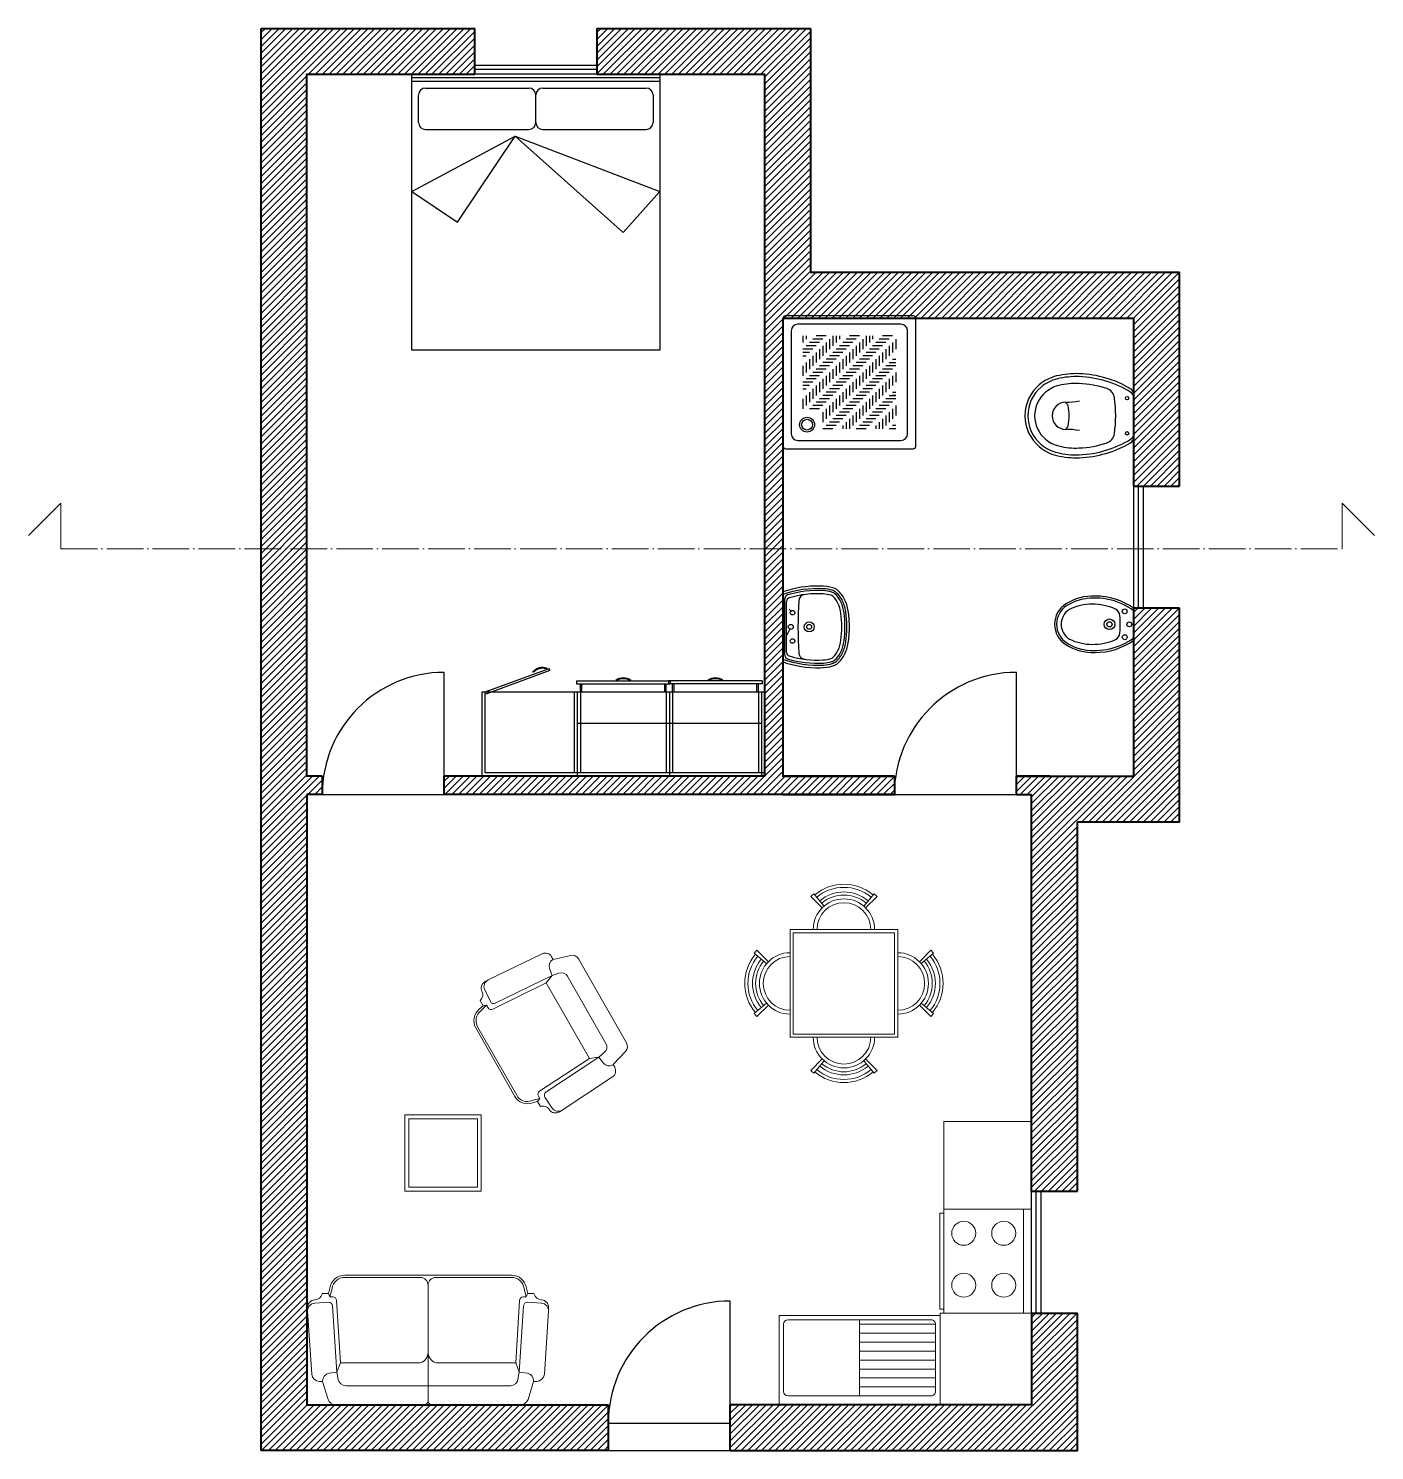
# Model space of a CAD drawing. Header units: millimetres. Extents: x 1534 to 2416, y 1054 to 2623.
# Drawn here: x 1534 to 2416, y 1054 to 1986 of the extents above; entities that cross this region are included whole.
import ezdxf

# ---------------------------------------------------------------- set-up
doc = ezdxf.new("R2010")
doc.units = ezdxf.units.MM
doc.linetypes.add('ACAD_ISO04W100', pattern=[30, 24, -3, 0, -3])
doc.linetypes.add('HIDDEN', pattern=[0.375, 0.25, -0.125])
doc.layers.get('0').update_dxf_attribs({"lineweight": 40})
doc.layers.add('arredi', color=7, linetype='Continuous', lineweight=20)
for name, color, linetype in [('arredi bagno', 2, 'Continuous'), ('camera', 6, 'Continuous'), ('finestre', 7, 'Continuous'), ('retini', 7, 'Continuous')]:
    doc.layers.add(name, color=color, linetype=linetype)

# ---------------------------------------------------------------- blocks, each defined once
blk = doc.blocks.new('A$C387A67F3')
for p, q in [((-0.04836296208895874, 0.4752266705484089), (-0.1158556611060249, 0.5556613370757759)), ((0.2087520817858604, 0.4752266705482953), (0.2762447808029265, 0.5556613370757759)), ((-0.0612267963888371, 0.4634391381617888), (-0.135473008413328, 0.5376853501863934)), ((0.2216159160857387, 0.4634391381617888), (0.295862128110457, 0.5376853501863934)), ((-0.2698054401514582, 0.3220177819245009), (0.4301945598485872, 0.3220177819245009)), ((-0.2698054401514582, -0.3779822180755446), (-0.2698054401514582, 0.3220177819245009)), ((-0.2498054401514764, 0.3020177819245191), (-0.2498054401514764, -0.3579822180755627)), ((-0.2498054401514764, 0.3020177819245191), (0.410194559848378, 0.3020177819245191)), ((0.410194559848378, 0.3020177819245191), (0.410194559848378, -0.3579822180755627)), ((0.4301945598485872, 0.3220177819245009), (0.4301945598485872, -0.3779822180755446)), ((-0.4112267963887462, 0.1134391381617661), (-0.4854730084134644, 0.1876853501863707)), ((0.5716159160858751, 0.1134391381617661), (0.645862128110366, 0.1876853501863707)), ((-0.42301432877548, 0.100575303861774), (-0.5034489953027332, 0.1680680028788402)), ((0.5834034484723816, 0.1005753038618877), (0.6638381149998622, 0.1680680028788402)), ((-0.42301432877548, -0.1565397400129314), (-0.5034489953027332, -0.2240324390298838)), ((-0.4112267963887462, -0.1694035743128097), (-0.4854730084134644, -0.2436497863374143)), ((0.5716159160858751, -0.1694035743128097), (0.645862128110366, -0.2436497863374143)), ((0.5834034484723816, -0.1565397400129314), (0.6638381149998622, -0.2240324390298838)), ((-0.2498054401514764, -0.3579822180755627), (0.410194559848378, -0.3579822180755627)), ((0.4301945598485872, -0.3779822180755446), (-0.2698054401514582, -0.3779822180755446)), ((-0.0612267963888371, -0.5194035743128325), (-0.135473008413328, -0.593649786337437)), ((-0.04836296208895874, -0.5311911066993389), (-0.1158556611060249, -0.6116257732268195)), ((0.2087520817858604, -0.5311911066994526), (0.2762447808029265, -0.6116257732268195)), ((0.2216159160857387, -0.5194035743128325), (0.295862128110457, -0.593649786337437))]:
    blk.add_line(p, q)
for centre, radius, start, end in [((0.08019455984845081, 0.3220177819245009), 0.3050000000000001, 130.0000000000026, 134.9999999999954), ((0.08019455984845081, 0.3220177819245009), 0.2950000000000008, 49.99999999999741, 130.0000000000026), ((0.08019455984845081, 0.3220177819245009), 0.2750000000000006, 49.99999999999741, 130.0000000000026), ((0.08019455984845081, 0.3220177819245009), 0.2449999999999996, 49.99999999999741, 130.0000000000026), ((0.08019455984845081, 0.3220177819245009), 0.3050000000000001, 45.0000000000046, 49.99999999999741), ((0.08019455984845081, 0.3220177819245009), 0.2, 0, 180), ((0.08019455984845081, 0.3220177819245009), 0.175, 0, 180), ((0.08019455984845081, 0.3220177819245009), 0.2249999999999994, 49.99999999999741, 130.0000000000026), ((-0.2698054401514582, -0.02798221807552181), 0.3050000000000001, 134.9999999999954, 139.9999999999974), ((0.4301945598485872, -0.02798221807552181), 0.3050000000000001, 40.00000000000259, 45.0000000000046), ((-0.2698054401514582, -0.02798221807552181), 0.2950000000000008, 139.9999999999974, 220.0000000000026), ((-0.2698054401514582, -0.02798221807552181), 0.2750000000000006, 139.9999999999974, 220.0000000000026), ((-0.2698054401514582, -0.02798221807552181), 0.2449999999999996, 140.0000000000024, 220.0000000000026), ((-0.2698054401514582, -0.02798221807552181), 0.2249999999999994, 140.0000000000024, 220.0000000000026), ((-0.2698054401514582, -0.02798221807552181), 0.2, 90, 270), ((-0.2698054401514582, -0.02798221807552181), 0.175, 90, 270), ((0.4301945598485872, -0.02798221807552181), 0.2, 270, 90), ((0.4301945598485872, -0.02798221807552181), 0.175, 270, 90), ((0.4301945598485872, -0.02798221807552181), 0.2249999999999994, 320.0000000000024, 40.00000000000259), ((0.4301945598485872, -0.02798221807552181), 0.2449999999999996, 320.0000000000024, 40.00000000000259), ((0.4301945598485872, -0.02798221807552181), 0.2750000000000006, 319.9999999999974, 40.00000000000259), ((0.4301945598485872, -0.02798221807552181), 0.2950000000000008, 319.9999999999974, 40.00000000000259), ((-0.2698054401514582, -0.02798221807552181), 0.3050000000000001, 220.0000000000026, 225.0000000000046), ((0.4301945598485872, -0.02798221807552181), 0.3050000000000001, 314.9999999999954, 319.9999999999974), ((0.08019455984845081, -0.3779822180755446), 0.2, 180, 0), ((0.08019455984845081, -0.3779822180755446), 0.175, 180, 0), ((0.08019455984845081, -0.3779822180755446), 0.2249999999999994, 229.9999999999974, 310.0000000000026), ((0.08019455984845081, -0.3779822180755446), 0.3050000000000001, 225.0000000000046, 229.9999999999974), ((0.08019455984845081, -0.3779822180755446), 0.2950000000000008, 229.9999999999974, 310.0000000000026), ((0.08019455984845081, -0.3779822180755446), 0.2750000000000006, 229.9999999999974, 310.0000000000026), ((0.08019455984845081, -0.3779822180755446), 0.2449999999999996, 229.9999999999974, 310.0000000000026), ((0.08019455984845081, -0.3779822180755446), 0.3050000000000001, 310.0000000000026, 314.9999999999954)]:
    blk.add_arc(centre, radius, start, end)

msp = doc.modelspace()

# ---------------------------------------------------------------- hatches: boundary and pattern name
at = {"layer": 'retini'}
h = msp.add_hatch(dxfattribs=at)
h.set_pattern_fill('ANSI31', color=0)
h.set_pattern_definition([(45, (0, 0), (-2.245064030267288, 2.245064030267288), [])])
h.paths.add_polyline_path([(1726.644620921505, 1495.740806045646), (1716.644620921505, 1495.740806045646), (1716.644620921505, 1955.740806045646), (1826.644620921505, 1955.740806045646), (1826.644620921505, 1985.740806045646), (1686.644620921505, 1985.740806045646), (1686.644620921505, 1483.740806045646), (1686.644620921506, 1053.740806045646), (1914.144620921504, 1053.740806045646), (1914.144620921505, 1083.740806045646), (1716.644620921505, 1083.740806045646), (1716.644620921505, 1483.740806045646), (1726.644620921505, 1483.740806045646)])
h.paths.add_polyline_path([(2101.644620921505, 1495.740806045646), (2028.644620921505, 1495.740806045646), (2028.644620921505, 1795.740806045646), (2258.644620921505, 1795.740806045646), (2258.644620921505, 1685.740806045646), (2264.644620921505, 1685.740806045646), (2288.644620921505, 1685.740806045646), (2288.644620921507, 1825.740806045646), (2046.644620921505, 1825.740806045647), (2046.644620921505, 1985.740806045646), (1906.644620921505, 1985.740806045646), (1906.644620921505, 1955.740806045646), (2016.644620921505, 1955.740806045646), (2016.644620921505, 1495.740806045646), (1806.644620921505, 1495.740806045646), (1806.644620921505, 1483.740806045646), (2101.644620921505, 1483.740806045646)])
h.paths.add_polyline_path([(2288.644620921505, 1605.740806045647), (2258.644620921505, 1605.740806045646), (2258.644620921505, 1495.740806045646), (2181.644620921505, 1495.740806045646), (2181.644620921505, 1483.740806045646), (2191.644620921505, 1483.740806045646), (2191.644620921505, 1223.740806045646), (2221.644620921505, 1223.740806045646), (2221.644620921505, 1465.740806045646), (2288.644620921505, 1465.740806045646)])
h.paths.add_polyline_path([(2221.644620921504, 1143.740806045647), (2191.644620921505, 1143.740806045646), (2191.644620921505, 1083.740806045646), (1994.144620921505, 1083.740806045646), (1994.144620921504, 1053.740806045648), (2221.644620921506, 1053.740806045646)])

# ---------------------------------------------------------------- linework, layer by layer
at = {"color": 0}
for p, q in [((1686.644620921505, 1483.740806045646), (1686.644620921505, 1985.740806045646)), ((1686.644620921505, 1985.740806045646), (1826.644620921505, 1985.740806045646)), ((1906.644620921504, 1985.740806045646), (2046.644620921505, 1985.740806045646)), ((2046.644620921505, 1985.740806045646), (2046.644620921505, 1825.740806045647)), ((2288.644620921507, 1825.740806045646), (2046.644620921505, 1825.740806045647)), ((2288.644620921505, 1685.740806045646), (2288.644620921507, 1825.740806045646)), ((1806.644620921505, 1483.740806045646), (1806.644620921505, 1495.740806045646)), ((2181.644620921505, 1483.740806045646), (2181.644620921505, 1495.740806045646)), ((1686.644620921506, 1053.740806045646), (1686.644620921505, 1483.740806045646)), ((2191.644620921505, 1143.740806045646), (2191.644620921505, 1083.740806045646)), ((1994.144620921505, 1053.740806045648), (1994.144620921505, 1083.740806045646)), ((2191.644620921505, 1083.740806045646), (1994.144620921505, 1083.740806045646)), ((1914.144620921505, 1053.740806045646), (1686.644620921506, 1053.740806045646))]:
    msp.add_line(p, q, dxfattribs=at)
for points in [[(1726.644620921505, 1495.740806045646), (1716.644620921505, 1495.740806045646), (1716.644620921505, 1955.740806045646), (1826.644620921505, 1955.740806045646)], [(1906.644620921505, 1955.740806045646), (2016.644620921505, 1955.740806045646), (2016.644620921505, 1495.740806045646), (1806.644620921505, 1495.740806045646)], [(2016.644620921505, 1807.740806045646), (2016.644620921505, 1495.740806045646)], [(2028.644620921505, 1795.740806045646), (2028.644620921505, 1495.740806045646), (2101.644620921505, 1495.740806045646)], [(2028.644620921505, 1795.740806045646), (2028.644620921505, 1495.740806045646)], [(2258.644620921505, 1685.740806045646), (2258.644620921505, 1795.740806045646), (2028.644620921505, 1795.740806045646)], [(2181.644620921505, 1495.740806045646), (2258.644620921505, 1495.740806045646), (2258.644620921505, 1605.740806045646)], [(2221.644620921505, 1465.740806045646), (2288.644620921505, 1465.740806045646), (2288.644620921502, 1605.740806045647)], [(1726.644620921505, 1495.740806045646), (1726.644620921505, 1483.740806045646), (1716.644620921505, 1483.740806045646)], [(1726.644620921505, 1495.740806045646), (1716.644620921505, 1495.740806045646)], [(2016.644620921505, 1495.740806045646), (1806.644620921505, 1495.740806045646)], [(2101.644620921505, 1495.740806045646), (2028.644620921505, 1495.740806045646)], [(2203.644620921505, 1495.740806045646), (2181.644620921505, 1495.740806045646)], [(1716.644620921505, 1483.740806045646), (1716.644620921505, 1083.740806045646), (1914.144620921505, 1083.740806045646)], [(1726.644620921505, 1483.740806045646), (1716.644620921505, 1483.740806045646)], [(2028.644620921505, 1483.740806045646), (1806.644620921505, 1483.740806045646)], [(2101.644620921505, 1483.740806045646), (1806.644620921505, 1483.740806045646)], [(2028.644620921505, 1483.740806045646), (2101.644620921505, 1483.740806045646)], [(2181.644620921505, 1483.740806045646), (2191.644620921505, 1483.740806045646)], [(2191.644620921505, 1223.740806045646), (2191.644620921505, 1483.740806045646)], [(2221.644620921505, 1223.740806045646), (2221.644620921505, 1465.740806045646)], [(1994.144620921505, 1053.740806045648), (2221.644620921506, 1053.740806045646), (2221.644620921504, 1143.740806045646)]]:
    msp.add_lwpolyline(points, dxfattribs=at)
at = {"layer": 'arredi'}
for p, q in [((1555.305658709694, 1674.641978488915), (1534.092455274098, 1653.428775053319)), ((1555.305658709694, 1644.641978488915), (1555.305658709694, 1674.641978488915)), ((2395.187971004925, 1644.641978488915), (2395.187971004925, 1674.641978488915)), ((2395.187971004925, 1674.641978488915), (2416.401174440522, 1653.428775053319))]:
    msp.add_line(p, q, dxfattribs=at)
at = {"layer": 'arredi', "linetype": 'ACAD_ISO04W100'}
msp.add_line((1555.305658709694, 1644.641978488915), (2395.187971004925, 1644.641978488915), dxfattribs=at)
at = {"layer": 'arredi', "color": 0}
for p, q in [((2033.340382472594, 1395.144397909465), (2103.340382472594, 1395.144397909465)), ((2134.022468397291, 1269.46186609854), (2191.644620921505, 1269.46186609854)), ((1796.047808700674, 1118.719243831113), (1796.047808700674, 1086.239265887411))]:
    msp.add_line(p, q, dxfattribs=at)
at = {"layer": 'arredi', "color": 0, "lineweight": 20}
msp.add_line((1796.047808700674, 1118.719243831113), (1796.047808700674, 1162.192445078802), dxfattribs=at)
at = {"layer": 'arredi', "color": 0}
for points in [[(1894.686547706458, 1375.954040023122, 0.3300499803807865), (1889.498049496377, 1378.239802596405), (1878.025287889555, 1375.64265880247), (1877.021725221501, 1377.402559253997, 0.3948674504631499), (1870.805741760118, 1379.32811321221), (1835.362030334941, 1362.130378049969, 0.4142135623730948), (1833.156350611299, 1355.766773839951), (1836.927820456823, 1347.993954477788, 0.4142135623730948), (1840.109622561819, 1346.89111461596), (1877.399567773571, 1364.984665662935), (1873.478127728363, 1360.269317465468), (1838.442539476288, 1343.018278323408, -0.3965416490146976), (1835.322160861679, 1343.975000664157), (1834.405870189722, 1345.581856338086)], [(1894.686547706458, 1375.954040023122), (1926.097646790413, 1320.869879142565, -0.3300499803807865), (1925.42265016953, 1315.240527156836), (1917.345111755937, 1306.689340809301), (1918.348674423991, 1304.929440357773, -0.3948674504631499), (1916.840438181382, 1298.599240370832), (1883.990331197738, 1276.853223598451, -0.4142135623730948), (1877.390434243817, 1278.195550601147), (1872.621524515605, 1285.399591525321, -0.4142135623730948), (1873.292688016953, 1288.699540002314), (1907.853930064257, 1311.578288908936), (1901.798833367974, 1310.604633605357), (1869.110683588336, 1289.237002486454, 0.3965416490146976), (1868.3450468144, 1286.064325278425), (1869.261337486342, 1284.457469604521)], [(1877.723712045113, 1375.470688701089, 0.3694163292236918), (1875.63061998365, 1369.643006837967), (1877.399567773571, 1364.984665662935), (1881.754548298736, 1366.580824696497, -0.3661218080739472), (1887.530436317385, 1364.468407767986), (1887.080384923591, 1365.25764164083)], [(1832.054482873476, 1345.289560583788), (1830.134195915044, 1348.65707712539), (1830.461843892378, 1348.975349578941, 0.3235446207415166), (1831.428205214161, 1354.470340854932), (1831.310016031386, 1354.713923120167, -0.4142135623730948), (1833.515695755079, 1361.077527330215), (1835.362030334941, 1362.130378049969)], [(1917.043535911494, 1306.51737070792, -0.3694163292236918), (1910.962201367342, 1307.68368131733), (1907.853930064257, 1311.578288908936), (1911.445348364706, 1314.513470952044, 0.3661218080739472), (1912.568652088383, 1320.560071354625), (1887.080384923591, 1365.25764164083)], [(1867.812363707591, 1282.582653851566), (1869.732650666023, 1279.215137309964), (1870.173414979952, 1279.335042986645, -0.3235446207415166), (1875.394653011374, 1277.368457939748), (1875.544099663904, 1277.142699881364, 0.4142135623730948), (1882.143996617875, 1275.800372878696), (1883.990331197738, 1276.853223598451)], [(1730.706678563667, 1156.766087283376), (1726.639208564327, 1156.766087283318), (1726.519409462573, 1156.302022162413, -0.3235446207415166), (1722.013160203463, 1152.565162309499), (1721.729712793192, 1152.546285071755, 0.4142135623730948), (1717.075890957782, 1147.228357376293), (1717.075890957782, 1144.998253850553)], [(1861.388938837652, 1156.766087283376), (1865.456408836992, 1156.766087283376), (1865.576207938775, 1156.302022162413, 0.3235446207415166), (1870.082457197856, 1152.565162309499), (1870.365904608185, 1152.546285071755, -0.4142135623730948), (1875.019726443566, 1147.228357376293), (1875.019726443566, 1144.998253850553)], [(1796.047808700674, 1086.239265887411, -0.4142135623730951), (1793.549348858851, 1083.740806045646), (1735.310262492825, 1083.740806045646, -0.3300499803807865), (1730.530109134674, 1087.281930346154), (1726.934300597055, 1099.088889247268), (1724.808596921994, 1099.088889247268, -0.3948674504631499), (1719.822722156587, 1103.753756000889), (1717.075890957782, 1144.998253850553, -0.4142135623730948), (1721.729712793192, 1150.316181546014), (1730.774646818925, 1150.918562670001, -0.4142135623730948), (1733.433610666656, 1148.591651752296), (1736.323522044167, 1105.198761920615), (1738.583232338769, 1111.223864305643), (1736.097110272498, 1152.124075081719, 0.3965416490146976), (1733.60325336453, 1154.470945663455), (1731.66240551235, 1154.470945663455)], [(1796.047808700674, 1086.239265887411, 0.4142135623730951), (1798.546268542497, 1083.740806045646), (1856.785354908523, 1083.740806045646, 0.3300499803807865), (1861.565508266674, 1087.281930346154), (1865.161316804264, 1099.088889247268), (1867.287020479354, 1099.088889247268, 0.3948674504631499), (1872.272895244761, 1103.753756000889), (1875.019726443566, 1144.998253850553, 0.4142135623730948), (1870.365904608185, 1150.316181546014), (1861.320970582423, 1150.918562670001, 0.4142135623730948), (1858.662006734692, 1148.591651752296), (1855.772095357181, 1105.198761920615), (1853.512385062579, 1111.223864305643), (1855.99850712885, 1152.124075081719, -0.3965416490146976), (1858.492364036818, 1154.470945663455), (1860.433211888998, 1154.470945663455)], [(1726.934300597055, 1099.453148987256, -0.3694163292236918), (1731.158163227923, 1104.389907956293), (1736.323522044167, 1105.198761920615), (1737.13219452617, 1100.399715141389, 0.3661218080739472), (1742.059647414393, 1096.233105254762), (1796.047808700674, 1096.233105254762)], [(1865.161316804264, 1099.453148987256, 0.3694163292236918), (1860.937454173425, 1104.389907956293), (1855.772095357181, 1105.198761920615), (1854.963422875178, 1100.399715141389, -0.3661218080739472), (1850.035969986955, 1096.233105254762), (1796.047808700674, 1096.233105254762)]]:
    msp.add_lwpolyline(points, format="xyb", dxfattribs=at)
at = {"layer": 'arredi', "color": 0, "lineweight": 20}
for points in [[(1901.798833367974, 1310.604633605357), (1873.478127728363, 1360.269317465468, 0.6225375340340675)], [(1828.508459018971, 1331.453850217303, -0.3725884569016242), (1830.562075961294, 1341.848050837839), (1834.405870189722, 1345.581856338086), (1832.054482873476, 1345.289560583788), (1829.619955854653, 1342.924696641292, 0.3701783109170585), (1827.267352653478, 1330.746123814703), (1852.858120423711, 1285.868803057962, 0.3701783109170594), (1864.537346904821, 1281.691717145861), (1867.812363707591, 1282.582653851566), (1869.261337486342, 1284.457469604521), (1864.090521723287, 1283.05079909277, -0.3725884569016242), (1854.099226789203, 1286.576529460562), (1828.508459018971, 1331.453850217303, -0.4142135623731054)], [(1796.047808700674, 1162.192445078802, 0.4142135623731021), (1791.050889017028, 1167.189364762448), (1741.474451365964, 1167.189364762448, 0.3725884569016242), (1733.067825743139, 1159.915114273022), (1731.66240551235, 1154.470945663455), (1730.706678563667, 1156.766087283376), (1731.596823384458, 1160.214236374358, -0.3701783109170585), (1741.474451365964, 1168.688440667577), (1850.621166035413, 1168.688440667577, -0.3701783109170594), (1860.49879401689, 1160.214236374358), (1861.388938837652, 1156.766087283376), (1860.433211888998, 1154.470945663455), (1859.02779165818, 1159.915114273022, 0.3725884569016242), (1850.621166035413, 1167.189364762448), (1801.04472838432, 1167.189364762448, 0.4142135623731054), (1796.047808700674, 1162.192445078802)], [(1796.047808700674, 1118.719243831113, -0.3249358518977203), (1791.050889017028, 1111.223864305643), (1738.583232338769, 1111.223864305643)], [(1853.512385062579, 1111.223864305643), (1801.04472838432, 1111.223864305643, -0.3249358518977576), (1796.047808700674, 1118.719243831113, -0.2971753282318528)]]:
    msp.add_lwpolyline(points, format="xyb", dxfattribs=at)
at = {"layer": 'arredi', "color": 0}
msp.add_lwpolyline([(1780.906073496591, 1273.731208223371), (1830.875270333056, 1273.731208223371), (1830.875270333056, 1223.762011386907), (1780.906073496591, 1223.762011386907)], close=True, dxfattribs=at)
at = {"layer": 'arredi', "color": 0, "lineweight": 20}
msp.add_lwpolyline([(1783.404533338444, 1271.232748381548), (1828.376810491203, 1271.232748381548), (1828.376810491203, 1226.26047122873), (1783.404533338444, 1226.26047122873)], close=True, dxfattribs=at)
at = {"layer": 'arredi', "color": 0}
for points in [[(2134.022468397291, 1269.46186609854), (2134.02246839729, 1211.839713574326), (2191.644620921505, 1211.839713574324)], [(2191.644620921506, 1211.839713574324), (2134.022468397292, 1211.839713574326), (2134.02246839729, 1143.740806045648), (2191.644620921505, 1143.740806045646)], [(2186.406243419318, 1211.839713574325), (2186.406243419317, 1143.740806045647)], [(2134.022468397292, 1209.220524823203), (2131.403279646169, 1209.220524823203), (2131.403279646167, 1146.359994796771), (2134.022468397291, 1146.359994796771)], [(2131.644620921505, 1083.740806045646), (2131.644620921505, 1142.360885828933), (2026.128477311619, 1142.360885828933), (2026.128477311619, 1083.740806045646)], [(2078.886549116562, 1089.60281402399), (2078.886549116562, 1139.429881839776)], [(2191.644620921505, 1083.740806045646), (2191.644620921505, 1143.740806045646), (2131.644620921505, 1143.740806045646), (2131.644620921505, 1083.740806045646), (2191.644620921505, 1083.740806045646)], [(2128.713616932318, 1136.498877850619), (2078.886549116562, 1136.498877850619)], [(2128.713616932318, 1130.636869872275), (2078.886549116562, 1130.636869872275)], [(2128.713616932318, 1124.774861893961), (2078.886549116562, 1124.774861893961)], [(2128.713616932318, 1118.912853915647), (2078.886549116562, 1118.912853915647)], [(2128.713616932318, 1113.050845937304), (2078.886549116562, 1113.050845937304)], [(2128.713616932318, 1107.188837958961), (2078.886549116562, 1107.188837958961)], [(2128.713616932318, 1101.326829980647), (2078.886549116562, 1101.326829980647)], [(2128.713616932318, 1095.464822002304), (2078.886549116562, 1095.464822002304)]]:
    msp.add_lwpolyline(points, dxfattribs=at)
msp.add_lwpolyline([(2128.713616932318, 1092.533818013147), (2128.713616932318, 1136.498877850619, 0.4142135623730951), (2125.782612943191, 1139.429881839776), (2031.990485289933, 1139.429881839776, 0.4142135623730943), (2029.059481300746, 1136.498877850619), (2029.059481300746, 1092.533818013147, 0.4142135623730951), (2031.990485289933, 1089.60281402399), (2125.782612943191, 1089.60281402399, 0.4142135623730951)], format="xyb", close=True, dxfattribs=at)
for centre in [(2147.118412152791, 1196.124581067674), (2173.310299663789, 1196.124581067673), (2147.11841215279, 1162.075127303364), (2173.310299663789, 1162.075127303363)]:
    msp.add_circle(centre, 7.857566253304669, dxfattribs=at)
at = {"layer": 'arredi bagno', "color": 0}
for p, q in [((1785.310520950493, 1774.998361665634), (1785.310520950493, 1955.740806045646)), ((1947.978720892517, 1955.740806045646), (1785.310520950493, 1955.740806045646)), ((1785.310520950493, 1953.481525490897), (1947.978720892517, 1953.481525490897)), ((1785.310520950493, 1951.222244936141), (1947.978720892517, 1951.222244936141)), ((1947.978720892517, 1955.740806045646), (1947.978720892517, 1774.998361665634)), ((1789.829082060005, 1924.110878279141), (1789.829082060005, 1942.185122717143)), ((1794.347643169517, 1946.703683826642), (1862.126059812, 1946.703683826642)), ((1866.644620921511, 1924.110878279141), (1866.644620921511, 1942.185122717143)), ((1871.163182030997, 1946.703683826642), (1938.941598673506, 1946.703683826642)), ((1943.460159783018, 1942.185122717143), (1943.460159783018, 1924.110878279141)), ((1785.310520950493, 1878.925267184146), (1853.088937593002, 1915.073756060144)), ((1794.347643169517, 1919.592317169642), (1862.126059812, 1919.592317169642)), ((1815.330027283515, 1858.787181685742), (1853.088937593002, 1915.073756060144)), ((1853.088937593002, 1915.073756060144), (1947.978720892517, 1878.925267184146)), ((1853.088937593002, 1915.073756060144), (1923.927449085907, 1851.939167567793)), ((1871.163182030997, 1919.592317169642), (1938.941598673506, 1919.592317169642)), ((1785.310520950493, 1878.925267184146), (1815.330027283515, 1858.787181685742)), ((1923.927449085907, 1851.939167567793), (1947.978720892517, 1878.925267184146)), ((1947.978720892517, 1774.998361665634), (1785.310520950493, 1774.998361665634))]:
    msp.add_line(p, q, dxfattribs=at)
at = {"layer": 'arredi bagno', "color": 0, "linetype": 'Continuous'}
for p, q in [((2028.644620921489, 1795.740806045646), (2028.644620921489, 1711.91478711542)), ((2114.103614246511, 1797.373780440371), (2030.277595316249, 1797.373780440371)), ((2105.93874227271, 1791.930532457861), (2038.44246728998, 1791.930532457861)), ((2115.736588641201, 1711.91478711542), (2115.736588641201, 1795.740806045646)), ((2034.087868904, 1787.575934071881), (2034.087868904, 1720.07965908915)), ((2041.708416079535, 1784.30998528243), (2041.708416079535, 1779.95538689645)), ((2043.885715272455, 1784.30998528243), (2043.885715272455, 1782.13268608944)), ((2054.772211237476, 1782.13268608944), (2048.240313658436, 1782.13268608944)), ((2056.949510430396, 1784.30998528243), (2050.417612851496, 1784.30998528243)), ((2059.126809623456, 1782.13268608944), (2059.126809623456, 1775.60078851047)), ((2061.304108816377, 1784.30998528243), (2061.304108816377, 1777.77808770346)), ((2063.481408009437, 1784.30998528243), (2063.481408009437, 1779.95538689645)), ((2065.658707202357, 1784.30998528243), (2065.658707202357, 1782.13268608944)), ((2076.545203167378, 1782.13268608944), (2070.013305588338, 1782.13268608944)), ((2078.722502360298, 1784.30998528243), (2072.190604781397, 1784.30998528243)), ((2080.899801553358, 1782.13268608944), (2080.899801553358, 1775.60078851047)), ((2083.077100746279, 1784.30998528243), (2083.077100746279, 1777.77808770346)), ((2085.254399939338, 1784.30998528243), (2085.254399939338, 1779.95538689645)), ((2087.431699132259, 1784.30998528243), (2087.431699132259, 1782.13268608944)), ((2098.318195097279, 1782.13268608944), (2091.786297518344, 1782.13268608944)), ((2100.495494290305, 1784.30998528243), (2093.963596711299, 1784.30998528243)), ((2102.67279348326, 1782.13268608944), (2102.67279348326, 1775.60078851047)), ((2110.293340658691, 1720.07965908915), (2110.293340658691, 1787.575934071881)), ((2048.240313658436, 1775.60078851047), (2041.708416079535, 1775.60078851047)), ((2046.063014465515, 1773.423489317479), (2041.708416079535, 1773.423489317479)), ((2041.708416079535, 1771.246190124489), (2043.885715272455, 1771.246190124489)), ((2050.417612851496, 1777.77808770346), (2043.885715272455, 1777.77808770346)), ((2052.594912044416, 1779.95538689645), (2046.063014465515, 1779.95538689645)), ((2048.240313658436, 1771.246190124489), (2048.240313658436, 1764.714292545449)), ((2050.417612851496, 1773.423489317479), (2050.417612851496, 1766.891591738439)), ((2052.594912044416, 1775.60078851047), (2052.594912044416, 1769.068890931429)), ((2054.772211237476, 1777.77808770346), (2054.772211237476, 1771.246190124489)), ((2056.949510430396, 1779.95538689645), (2056.949510430396, 1773.423489317479)), ((2065.658707202357, 1771.246190124489), (2059.126809623456, 1771.246190124489)), ((2067.836006395417, 1773.423489317479), (2061.304108816377, 1773.423489317479)), ((2070.013305588338, 1775.60078851047), (2063.481408009437, 1775.60078851047)), ((2072.190604781397, 1777.77808770346), (2065.658707202357, 1777.77808770346)), ((2074.367903974318, 1779.95538689645), (2067.836006395417, 1779.95538689645)), ((2070.013305588338, 1771.246190124489), (2070.013305588338, 1764.714292545449)), ((2072.190604781397, 1773.423489317479), (2072.190604781397, 1766.891591738439)), ((2074.367903974318, 1775.60078851047), (2074.367903974318, 1769.068890931429)), ((2076.545203167378, 1777.77808770346), (2076.545203167378, 1771.246190124489)), ((2078.722502360298, 1779.95538689645), (2078.722502360298, 1773.423489317479)), ((2087.431699132259, 1771.246190124489), (2080.899801553358, 1771.246190124489)), ((2089.608998325319, 1773.423489317479), (2083.077100746279, 1773.423489317479)), ((2091.786297518344, 1775.60078851047), (2085.254399939338, 1775.60078851047)), ((2093.963596711299, 1777.77808770346), (2087.431699132259, 1777.77808770346)), ((2096.140895904324, 1779.95538689645), (2089.608998325319, 1779.95538689645)), ((2091.786297518344, 1771.246190124489), (2091.786297518344, 1764.714292545449)), ((2093.963596711299, 1773.423489317479), (2093.963596711299, 1766.891591738439)), ((2096.140895904324, 1775.60078851047), (2096.140895904324, 1769.068890931429)), ((2098.318195097279, 1777.77808770346), (2098.318195097279, 1771.246190124489)), ((2100.495494290305, 1779.95538689645), (2100.495494290305, 1773.423489317479)), ((2041.708416079535, 1764.714292545449), (2041.708416079535, 1758.182394966478)), ((2043.885715272455, 1766.891591738439), (2043.885715272455, 1760.359694159469)), ((2046.063014465515, 1769.068890931429), (2046.063014465515, 1762.536993352459)), ((2056.949510430396, 1762.536993352459), (2050.417612851496, 1762.536993352459)), ((2059.126809623456, 1764.714292545449), (2052.594912044416, 1764.714292545449)), ((2061.304108816377, 1766.891591738439), (2054.772211237476, 1766.891591738439)), ((2063.481408009437, 1769.068890931429), (2056.949510430396, 1769.068890931429)), ((2061.304108816377, 1762.536993352459), (2061.304108816377, 1756.005095773488)), ((2063.481408009437, 1764.714292545449), (2063.481408009437, 1758.182394966478)), ((2065.658707202357, 1766.891591738439), (2065.658707202357, 1760.359694159469)), ((2067.836006395417, 1769.068890931429), (2067.836006395417, 1762.536993352459)), ((2078.722502360298, 1762.536993352459), (2072.190604781397, 1762.536993352459)), ((2080.899801553358, 1764.714292545449), (2074.367903974318, 1764.714292545449)), ((2083.077100746279, 1766.891591738439), (2076.545203167378, 1766.891591738439)), ((2085.254399939338, 1769.068890931429), (2078.722502360298, 1769.068890931429)), ((2083.077100746279, 1762.536993352459), (2083.077100746279, 1756.005095773488)), ((2085.254399939338, 1764.714292545449), (2085.254399939338, 1758.182394966478)), ((2087.431699132259, 1766.891591738439), (2087.431699132259, 1760.359694159469)), ((2089.608998325319, 1769.068890931429), (2089.608998325319, 1762.536993352459)), ((2100.495494290305, 1762.536993352459), (2093.963596711299, 1762.536993352459)), ((2102.67279348326, 1764.714292545449), (2096.140895904324, 1764.714292545449)), ((2098.318195097279, 1766.891591738439), (2102.67279348326, 1766.891591738439)), ((2100.495494290305, 1769.068890931429), (2102.67279348326, 1769.068890931429)), ((2048.240313658436, 1753.827796580498), (2041.708416079535, 1753.827796580498)), ((2050.417612851496, 1756.005095773488), (2043.885715272455, 1756.005095773488)), ((2052.594912044416, 1758.182394966478), (2046.063014465515, 1758.182394966478)), ((2054.772211237476, 1760.359694159469), (2048.240313658436, 1760.359694159469)), ((2052.594912044416, 1753.827796580498), (2052.594912044416, 1747.295899001527)), ((2054.772211237476, 1756.005095773488), (2054.772211237476, 1749.473198194518)), ((2056.949510430396, 1758.182394966478), (2056.949510430396, 1751.650497387508)), ((2059.126809623456, 1760.359694159469), (2059.126809623456, 1753.827796580498)), ((2070.013305588338, 1753.827796580498), (2063.481408009437, 1753.827796580498)), ((2072.190604781397, 1756.005095773488), (2065.658707202357, 1756.005095773488)), ((2074.367903974318, 1758.182394966478), (2067.836006395417, 1758.182394966478)), ((2076.545203167378, 1760.359694159469), (2070.013305588338, 1760.359694159469)), ((2074.367903974318, 1753.827796580498), (2074.367903974318, 1747.295899001527)), ((2076.545203167378, 1756.005095773488), (2076.545203167378, 1749.473198194518)), ((2078.722502360298, 1758.182394966478), (2078.722502360298, 1751.650497387508)), ((2080.899801553358, 1760.359694159469), (2080.899801553358, 1753.827796580498)), ((2091.786297518344, 1753.827796580498), (2085.254399939338, 1753.827796580498)), ((2093.963596711299, 1756.005095773488), (2087.431699132259, 1756.005095773488)), ((2096.140895904324, 1758.182394966478), (2089.608998325319, 1758.182394966478)), ((2098.318195097279, 1760.359694159469), (2091.786297518344, 1760.359694159469)), ((2096.140895904324, 1753.827796580498), (2096.140895904324, 1747.295899001527)), ((2098.318195097279, 1756.005095773488), (2098.318195097279, 1749.473198194518)), ((2100.495494290305, 1758.182394966478), (2100.495494290305, 1751.650497387508)), ((2102.67279348326, 1760.359694159469), (2102.67279348326, 1753.827796580498)), ((2046.063014465515, 1751.650497387508), (2041.708416079535, 1751.650497387508)), ((2041.708416079535, 1749.473198194518), (2043.885715272455, 1749.473198194518)), ((2041.708416079535, 1742.941300615547), (2041.708416079535, 1736.409403036577)), ((2043.885715272455, 1745.118599808537), (2043.885715272455, 1738.586702229567)), ((2046.063014465515, 1747.295899001527), (2046.063014465515, 1740.764001422557)), ((2048.240313658436, 1749.473198194518), (2048.240313658436, 1742.941300615547)), ((2050.417612851496, 1751.650497387508), (2050.417612851496, 1745.118599808537)), ((2059.126809623456, 1742.941300615547), (2052.594912044416, 1742.941300615547)), ((2061.304108816377, 1745.118599808537), (2054.772211237476, 1745.118599808537)), ((2063.481408009437, 1747.295899001527), (2056.949510430396, 1747.295899001527)), ((2065.658707202357, 1749.473198194518), (2059.126809623456, 1749.473198194518)), ((2067.836006395417, 1751.650497387508), (2061.304108816377, 1751.650497387508)), ((2063.481408009437, 1742.941300615547), (2063.481408009437, 1736.409403036577)), ((2065.658707202357, 1745.118599808537), (2065.658707202357, 1738.586702229567)), ((2067.836006395417, 1747.295899001527), (2067.836006395417, 1740.764001422557)), ((2070.013305588338, 1749.473198194518), (2070.013305588338, 1742.941300615547)), ((2072.190604781397, 1751.650497387508), (2072.190604781397, 1745.118599808537)), ((2080.899801553358, 1742.941300615547), (2074.367903974318, 1742.941300615547)), ((2083.077100746279, 1745.118599808537), (2076.545203167378, 1745.118599808537)), ((2085.254399939338, 1747.295899001527), (2078.722502360298, 1747.295899001527)), ((2087.431699132259, 1749.473198194518), (2080.899801553358, 1749.473198194518)), ((2089.608998325319, 1751.650497387508), (2083.077100746279, 1751.650497387508)), ((2085.254399939338, 1742.941300615547), (2085.254399939338, 1736.409403036577)), ((2087.431699132259, 1745.118599808537), (2087.431699132259, 1738.586702229567)), ((2089.608998325319, 1747.295899001527), (2089.608998325319, 1740.764001422557)), ((2091.786297518344, 1749.473198194518), (2091.786297518344, 1742.941300615547)), ((2093.963596711299, 1751.650497387508), (2093.963596711299, 1745.118599808537)), ((2102.67279348326, 1742.941300615547), (2096.140895904324, 1742.941300615547)), ((2098.318195097279, 1745.118599808537), (2102.67279348326, 1745.118599808537)), ((2100.495494290305, 1747.295899001527), (2102.67279348326, 1747.295899001527)), ((2102.67279348326, 1745.118599808537), (2100.495494290305, 1745.118599808537)), ((2258.644620921557, 1745.793821534349), (2258.644620921557, 1718.051392957471)), ((2052.594912044416, 1736.409403036577), (2046.063014465515, 1736.409403036577)), ((2054.772211237476, 1738.586702229567), (2048.240313658436, 1738.586702229567)), ((2056.949510430396, 1740.764001422557), (2050.417612851496, 1740.764001422557)), ((2054.772211237476, 1734.232103843586), (2054.772211237476, 1727.700206264616)), ((2056.949510430396, 1736.409403036577), (2056.949510430396, 1729.877505457606)), ((2059.126809623456, 1738.586702229567), (2059.126809623456, 1732.054804650596)), ((2061.304108816377, 1740.764001422557), (2061.304108816377, 1734.232103843586)), ((2072.190604781397, 1734.232103843586), (2065.658707202357, 1734.232103843586)), ((2074.367903974318, 1736.409403036577), (2067.836006395417, 1736.409403036577)), ((2076.545203167378, 1738.586702229567), (2070.013305588338, 1738.586702229567)), ((2078.722502360298, 1740.764001422557), (2072.190604781397, 1740.764001422557)), ((2076.545203167378, 1734.232103843586), (2076.545203167378, 1727.700206264616)), ((2078.722502360298, 1736.409403036577), (2078.722502360298, 1729.877505457606)), ((2080.899801553358, 1738.586702229567), (2080.899801553358, 1732.054804650596)), ((2083.077100746279, 1740.764001422557), (2083.077100746279, 1734.232103843586)), ((2093.963596711299, 1734.232103843586), (2087.431699132259, 1734.232103843586)), ((2096.140895904324, 1736.409403036577), (2089.608998325319, 1736.409403036577)), ((2098.318195097279, 1738.586702229567), (2091.786297518344, 1738.586702229567)), ((2100.495494290305, 1740.764001422557), (2093.963596711299, 1740.764001422557)), ((2098.318195097279, 1734.232103843586), (2098.318195097279, 1727.700206264616)), ((2100.495494290305, 1736.409403036577), (2100.495494290305, 1729.877505457606)), ((2102.67279348326, 1738.586702229567), (2102.67279348326, 1732.054804650596)), ((2063.481408009437, 1725.522907071626), (2056.949510430396, 1725.522907071626)), ((2065.658707202357, 1727.700206264616), (2059.126809623456, 1727.700206264616)), ((2067.836006395417, 1729.877505457606), (2061.304108816377, 1729.877505457606)), ((2070.013305588338, 1732.054804650596), (2063.481408009437, 1732.054804650596)), ((2067.836006395417, 1725.522907071626), (2067.836006395417, 1723.345607878636)), ((2070.013305588338, 1727.700206264616), (2070.013305588338, 1723.345607878636)), ((2072.190604781397, 1729.877505457606), (2072.190604781397, 1723.345607878636)), ((2074.367903974318, 1732.054804650596), (2074.367903974318, 1725.522907071626)), ((2085.254399939338, 1725.522907071626), (2078.722502360298, 1725.522907071626)), ((2087.431699132259, 1727.700206264616), (2080.899801553358, 1727.700206264616)), ((2089.608998325319, 1729.877505457606), (2083.077100746279, 1729.877505457606)), ((2091.786297518344, 1732.054804650596), (2085.254399939338, 1732.054804650596)), ((2089.608998325319, 1725.522907071626), (2089.608998325319, 1723.345607878636)), ((2091.786297518344, 1727.700206264616), (2091.786297518344, 1723.345607878636)), ((2093.963596711299, 1729.877505457606), (2093.963596711299, 1723.345607878636)), ((2096.140895904324, 1732.054804650596), (2096.140895904324, 1725.522907071626)), ((2102.67279348326, 1725.522907071626), (2100.495494290305, 1725.522907071626)), ((2038.44246728998, 1715.725060703135), (2105.93874227271, 1715.725060703135)), ((2061.304108816377, 1723.345607878636), (2054.772211237476, 1723.345607878636)), ((2083.077100746279, 1723.345607878636), (2076.545203167378, 1723.345607878636)), ((2102.67279348326, 1723.345607878636), (2098.318195097279, 1723.345607878636)), ((2030.277595316249, 1710.28181272066), (2114.103614246511, 1710.28181272066)), ((2028.644620921505, 1570.558694924557), (2028.644620921505, 1616.534303787843)), ((2029.898501163245, 1575.030013063291), (2029.898501163245, 1612.062985649109)), ((2030.985197372748, 1576.880660228237), (2030.985197372748, 1610.212338484163)), ((2033.767472120364, 1604.051248095939), (2032.785559623836, 1605.093277684073)), ((2258.644620921505, 1605.740806045646), (2258.644620921505, 1584.757726510371)), ((2033.044261742775, 1592.032329915915), (2031.195976036468, 1588.083719543336))]:
    msp.add_line(p, q, dxfattribs=at)
at = {"layer": 'arredi bagno', "color": 0, "linetype": 'Continuous', "const_width": 0.05443247982481182}
for points in [[(2046.063014465515, 1784.337201522356, 1), (2046.063014465515, 1784.282769042505, 1)], [(2067.836006395417, 1784.337201522356, 1), (2067.836006395417, 1784.282769042505, 1)], [(2089.608998325319, 1784.337201522356, 1), (2089.608998325319, 1784.282769042505, 1)], [(2102.67279348326, 1771.273406364345, 1), (2102.67279348326, 1771.218973884564, 1)], [(2041.708416079535, 1769.096107171355, 1), (2041.708416079535, 1769.041674691574, 1)], [(2041.708416079535, 1747.323115241453, 1), (2041.708416079535, 1747.268682761637, 1)], [(2102.67279348326, 1749.500414434443, 1), (2102.67279348326, 1749.445981954627, 1)], [(2102.67279348326, 1727.727422504541, 1), (2102.67279348326, 1727.672990024691, 1)], [(2065.658707202357, 1723.372824118561, 1), (2065.658707202357, 1723.31839163871, 1)], [(2087.431699132259, 1723.372824118561, 1), (2087.431699132259, 1723.31839163871, 1)]]:
    msp.add_lwpolyline(points, format="xyb", close=True, dxfattribs=at)
at = {"layer": 'arredi bagno', "color": 0, "linetype": 'Continuous'}
for points in [[(2028.644620921505, 1570.558694924557, 0.08685266551420859), (2052.979185612799, 1566.797054199365, 0.06872813089506041), (2061.362419923577, 1567.954851168246, 0.1107722072560969), (2064.581981737937, 1569.693383375046, 0.1075200977006994), (2069.279628755218, 1575.99217597204, 0.07598642994690837), (2071.578409198394, 1584.14239754325, 0.02833773296988903), (2072.20534931925, 1593.5464993562, 0.02833773296988903), (2071.578409198394, 1602.95060116915, 0.07598642994690837), (2069.279628755218, 1611.10082274036, 0.1075200977006994), (2064.581981737937, 1617.399615337354, 0.1107722072560969), (2061.362419923577, 1619.138147544154, 0.06872813089506041), (2052.979185612799, 1620.295944513035, 0.08685266551420859), (2028.644620921505, 1616.534303787843)], [(2028.644620921505, 1572.334477438513, 0.09808227562030618), (2055.253961074151, 1568.557461549944, 0.0492024952385339), (2060.909272122996, 1569.564107870605, 0.1107722072560973), (2063.484921574432, 1570.954933636045, 0.1075200977006998), (2067.757616274567, 1576.68393320693, 0.0759864299469086), (2069.91924648192, 1584.347894851157, 0.02828690677553002), (2070.533425252287, 1593.5464993562, 0.02828690677552935), (2069.91924648192, 1602.745103861243, 0.07598642994690852), (2067.757616274567, 1610.40906550547, 0.1075200977006991), (2063.484921574432, 1616.138065076355, 0.1107722072560969), (2060.909272122996, 1617.528890841795, 0.04920249523853742), (2055.253961074151, 1618.535537162456, 0.09808227562030465), (2028.644620921505, 1614.758521273887, 0.09924399100562249)], [(2258.644620921505, 1605.740806045646, 0.1529330386974446), (2233.165167200101, 1613.734360154306, 0.1498770770109408), (2214.060195937388, 1608.586699046336, 0.5528557744450117), (2214.060195937388, 1581.911833509682, 0.1498770770109408), (2233.165167200101, 1576.76417240174, 0.1529330386974446), (2258.644620921505, 1584.757726510371)], [(2258.644620921505, 1604.171628270265, 0.2000462712410467), (2225.600079047449, 1611.816614426726, 0.09074452225706586), (2214.750984953031, 1607.486658936187, 0.5528557744450117), (2214.750984953031, 1583.01187361983, 0.09074452225706799), (2225.600079047449, 1578.681918129291, 0.2000462712410454), (2258.644620921505, 1586.326904285753, 0.1896255847341953)]]:
    msp.add_lwpolyline(points, format="xyb", dxfattribs=at)
for centre, radius in [((2254.178826566821, 1743.459242662151), 1.116448588670909), ((2044.43004007072, 1726.067231869856), 4.898923184233063), ((2044.43004007072, 1726.067231869856), 3.538111188612768), ((2254.178826566821, 1720.385971829668), 1.116448588670909), ((2252.64945534001, 1603.742417518481), 1.59871082173317), ((2033.753021906318, 1593.5464993562), 1.625400313348601), ((2045.827424234054, 1593.5464993562), 3.250800626697201), ((2045.827424234054, 1593.5464993562), 1.578960304395783), ((2242.657512704186, 1595.249266278023), 3.497179922541309), ((2242.657512704186, 1595.249266278023), 1.698630248091493), ((2255.647038130714, 1595.249266278023), 1.59871082173317), ((2252.64945534001, 1586.756115037536), 1.59871082173317)]:
    msp.add_circle(centre, radius, dxfattribs=at)
at = {"layer": 'arredi bagno', "color": 0, "linetype": 'HIDDEN'}
for centre in [(2034.914022130148, 1602.834501146755), (2034.914022130148, 1584.258497565645)]:
    msp.add_circle(centre, 1.486080286490149, dxfattribs=at)
at = {"layer": 'arredi bagno', "color": 0}
for centre, start, end in [((1794.347643169517, 1942.185122717143), 90, 180), ((1862.126059812, 1942.185122717143), 0, 90), ((1871.163182030997, 1942.185122717143), 90, 180), ((1938.941598673506, 1942.185122717143), 0, 90), ((1794.347643169517, 1924.110878279141), 180, 270), ((1862.126059812, 1924.110878279141), 270, 0), ((1871.163182030997, 1924.110878279141), 180, 270), ((1938.941598673506, 1924.110878279141), 270, 0)]:
    msp.add_arc(centre, 4.518561109500318, start, end, dxfattribs=at)
at = {"layer": 'arredi bagno', "color": 0, "linetype": 'Continuous'}
for centre, radius, start, end in [((2030.277595316249, 1795.740806045646), 1.632974394744354, 90, 180), ((2038.44246728998, 1787.575934071881), 4.354598385984946, 90, 180), ((2105.93874227271, 1787.575934071881), 4.354598385984946, 0, 90), ((2114.103614246511, 1795.740806045646), 1.632974394744354, 0, 90), ((2213.686040876138, 1731.92260724591), 26.49412962952104, 130.0908279641673, 229.9091720358327), ((2214.638971546317, 1730.790597949323), 27.97383294761224, 103.6608248268925, 130.0908279641673), ((2214.638971546317, 1730.790597949323), 26.03865539391608, 103.6608248268925, 130.0908279641673), ((2220.804824601563, 1705.421882287951), 54.08110163298143, 87.76036146464602, 103.6608248268925), ((2220.804824601563, 1705.421882287951), 52.14592407928561, 87.76036146464602, 103.6608248268925), ((2220.804824601563, 1705.421882287951), 47.68012972460206, 87.76036146464602, 103.6608248268925), ((2220.1133659275, 1687.741581248753), 65.3739467218966, 71.47135351659104, 87.76036146464602), ((2220.1133659275, 1687.741581248753), 69.83974107658034, 58.59486096784025, 87.76036146464602), ((2220.1133659275, 1687.741581248753), 71.77491863027667, 59.59529117226565, 87.76036146464602), ((2213.686040876138, 1731.92260724591), 24.5589520758248, 130.0908279641673, 229.9091720358327), ((2213.686040876138, 1731.92260724591), 20.09315772114116, 130.0908279641673, 229.9091720358327), ((2214.638971546317, 1730.790597949323), 21.57286103923245, 103.6608248268925, 130.0908279641673), ((2238.522593056071, 1742.669680021124), 7.442990591139396, 8.1988603973306, 71.47135351659104), ((2163.932565649294, 1731.92260724591), 82.80327032642577, 351.8011396026694, 8.1988603973306), ((2254.178826566821, 1745.793821534349), 4.465794354683637, 0, 59.59529117226565), ((2254.178826566821, 1743.538510388473), 4.465794354683637, 0, 58.59486096784025), ((2213.98667737471, 1731.92260724591), 8.931588709367274, 90, 270), ((2213.98667737471, 1794.815877741037), 53.96168178576087, 270, 279.5272833830662), ((2213.554503727506, 1738.189125130662), 1.968791059591708, 12.68038349309143, 77.31961650691), ((2185.703313128433, 1731.92260724591), 30.51626142367152, 347.3196165069085, 12.68038349309143), ((2213.554503727506, 1725.656089361116), 1.968791059591708, 282.68038349309, 347.3196165069085), ((2038.44246728998, 1720.07965908915), 4.354598385984946, 180, 270), ((2105.93874227271, 1720.07965908915), 4.354598385984946, 270, 0), ((2214.638971546317, 1733.054616542455), 21.5728610392325, 229.9091720358327, 256.3391751731075), ((2213.98667737471, 1669.029336750742), 53.96168178576087, 80.47271661693387, 90), ((2220.1133659275, 1776.103633243026), 69.83974107658045, 272.2396385353539, 301.4051390321598), ((2238.522593056071, 1721.175534470654), 7.442990591139396, 288.528646483409, 351.8011396026694), ((2254.178826566821, 1718.051392957471), 4.465794354683637, 300.4047088277343, 0), ((2254.178826566821, 1720.306704103305), 4.465794354683637, 301.4051390321598, 0), ((2030.277595316249, 1711.91478711542), 1.632974394744354, 180, 270), ((2114.103614246511, 1711.91478711542), 1.632974394744354, 270, 0), ((2214.638971546317, 1733.054616542455), 27.9738329476124, 229.9091720358327, 256.3391751731075), ((2214.638971546317, 1733.054616542455), 26.0386553939162, 229.9091720358327, 256.3391751731075), ((2220.804824601563, 1758.423332203827), 54.08110163298143, 256.3391751731075, 272.2396385353539), ((2220.804824601563, 1758.423332203827), 52.14592407928554, 256.3391751731075, 272.2396385353539), ((2220.804824601563, 1758.423332203827), 47.68012972460178, 256.3391751731075, 272.2396385353539), ((2220.1133659275, 1776.103633243026), 65.37394672189687, 272.2396385353539, 288.528646483409), ((2220.1133659275, 1776.103633243026), 71.77491863027667, 272.2396385353539, 300.4047088277343), ((2032.406261646697, 1612.062985649109), 2.507760483452126, 107.4991395109486, 180), ((2033.492957856199, 1610.212338484163), 2.507760483452126, 107.0307270682618, 180), ((2051.469810066293, 1548.893341542725), 68.49108108541022, 86.90329616073028, 106.8187975602394), ((2051.467449709728, 1548.75808275163), 66.5365275246135, 86.93151952855347, 106.3308545100147), ((2043.280839957252, 1610.631964499373), 4.179600805753544, 97.46114908058883, 175.7460102571027), ((2052.979185612799, 1589.366898550428), 25.91352499567252, 74.27340336548298, 85.46278587713464), ((2052.979185612799, 1589.366898550428), 28.00332539854877, 74.27340336548298, 85.51335912868164), ((2059.096680920643, 1611.09186403236), 3.343680644602828, 48.9893630722127, 74.27340336548298), ((2059.096680920643, 1611.09186403236), 5.433481047479596, 48.9893630722127, 74.27340336548298), ((2052.454500145176, 1603.453773460767), 13.46588361794646, 24.44187629918859, 48.9893630722127), ((2052.454500145176, 1603.453773460767), 15.55568402082329, 24.44187629918859, 48.9893630722127), ((2272.9771180245, 1593.5464993562), 234.5104352094884, 175.7460102571027, 184.2539897428973), ((2043.769118299052, 1599.506252789268), 23.00625977745946, 7.060471028504405, 24.44187629918859), ((2043.769118299052, 1599.506252789268), 25.09606018033633, 7.060471028504405, 24.44187629918859), ((2222.435665129901, 1595.249266278023), 11.45261058134174, 122.1274697275846, 180), ((2231.767882805389, 1572.406813199889), 36.01107435084894, 65.73074849810668, 115.358359734903), ((2244.515871215829, 1600.680925168791), 4.995971317916156, 2.95355518281985, 65.73074849810668), ((1988.994015885036, 1592.72202603776), 78.1998968843374, 0.6040892407354687, 7.060471028504405), ((1988.994015885036, 1592.72202603776), 80.28969728721384, 0.5883653068468798, 7.060471028504405), ((2222.435665129901, 1595.249266278023), 11.45261058134174, 180, 237.8725302723527), ((2139.240906423291, 1595.249266278023), 110.410966125947, 0, 2.95355518281985), ((2139.240906423291, 1595.249266278023), 110.410966125947, 357.0464448171801, 0), ((2043.769118299052, 1587.586745923132), 23.00625977745901, 335.5581237008114, 352.9395289714956), ((1988.994015884977, 1594.37097267464), 78.19989688434327, 352.9395289714956, 359.3959107592646), ((2043.769118299052, 1587.586745923132), 25.09606018033606, 335.5581237008114, 352.9395289714956), ((1988.994015885036, 1594.37097267464), 80.28969728721758, 352.9395289714956, 359.4116346931531), ((2231.767882805389, 1618.091719356128), 36.01107435084894, 244.641640265097, 294.2692515018931), ((2244.515871215829, 1589.817607387226), 4.995971317916156, 294.2692515018931, 357.0464448171801), ((2033.492957856199, 1576.880660228237), 2.507760483452126, 180, 252.9692729317382), ((2043.280839957252, 1576.461034213027), 4.179600805753544, 184.2539897428973, 262.5388509194112), ((2052.454500145176, 1583.639225251633), 13.46588361794644, 311.0106369277873, 335.5581237008114), ((2052.454500145176, 1583.639225251633), 15.55568402082318, 311.0106369277873, 335.5581237008114), ((2032.406261646697, 1575.030013063291), 2.507760483452126, 180, 252.5008604890513), ((2051.469810066293, 1638.199657169675), 68.49108108541022, 253.1812024397606, 273.0967038392698), ((2051.467449709728, 1638.33491596077), 66.53652752461348, 253.6691454899854, 273.0684804714465), ((2052.979185612799, 1597.726100161972), 25.91352499567144, 274.5372141228654, 285.7265966344629), ((2052.979185612799, 1597.726100161972), 28.0033253985484, 274.4866408713184, 285.7265966344629), ((2059.096680920643, 1576.00113468004), 3.343680644602839, 285.7265966344629, 311.0106369277873), ((2059.096680920643, 1576.00113468004), 5.433481047479586, 285.7265966344629, 311.0106369277873)]:
    msp.add_arc(centre, radius, start, end, dxfattribs=at)
for points in [[(2033.970263278532, 1604.242339764236), (2033.564680962138, 1603.860156427641), (2034.914022130148, 1602.834501146755)], [(2032.791900169409, 1592.150456609854), (2033.29662331617, 1591.914203222006), (2033.753021906318, 1593.5464993562)]]:
    msp.add_solid(points, dxfattribs=at)
at = {"layer": 'camera', "color": 0}
for p, q in [((1833.434164660334, 1551.010999554573), (1875.422826192857, 1566.375606313531)), ((1874.076363733379, 1566.373425188796), (1873.153139650518, 1566.126048041387)), ((1875.820186712512, 1564.892636665368), (1875.422826192857, 1566.375606313531)), ((1875.820186712512, 1564.892636665368), (1833.831525179989, 1549.528029906408)), ((1865.508582068587, 1564.077695010811), (1864.585357985076, 1563.830317863172)), ((1893.310207628436, 1558.163764552487), (1954.721533749506, 1558.163764552487)), ((1893.310207628436, 1558.163764552487), (1893.310207628436, 1556.116720348454)), ((1920.058756503377, 1558.507961584185), (1919.10296460043, 1558.507961584185)), ((1928.928776779749, 1558.507961584185), (1927.972984877734, 1558.507961584185)), ((2015.109337768443, 1558.163764552487), (1953.698011647468, 1558.163764552487)), ((1953.698011647468, 1558.163764552487), (1953.698011647468, 1556.116720348454)), ((1954.721533749506, 1558.163764552487), (1954.721533749506, 1556.116720348454)), ((1979.490768617039, 1558.507961584185), (1980.446560519149, 1558.507961584185)), ((1988.360788893506, 1558.507961584185), (1989.316580796358, 1558.507961584185)), ((2015.109337768443, 1558.163764552487), (2015.109337768443, 1556.116720348454)), ((1831.387120456346, 1551.010999554573), (2016.644620921505, 1551.010999554573)), ((1831.387120456346, 1495.740806045647), (1831.387120456346, 1551.010999554573)), ((1833.434164660334, 1497.78785024968), (1833.434164660334, 1551.010999554573)), ((1891.774924475378, 1551.010999554573), (1891.774924475378, 1497.78785024968)), ((1893.310207628436, 1556.116720348454), (1954.721533749506, 1556.116720348454)), ((1893.821968679362, 1551.010999554573), (1893.821968679362, 1495.740806045647)), ((1893.821968679362, 1551.010999554573), (1893.821968679362, 1530.540557514224)), ((1895.869012883444, 1551.010999554573), (1895.869012883444, 1556.116720348454)), ((1895.869012883444, 1551.010999554573), (1895.869012883444, 1497.78785024968)), ((1896.892534985482, 1551.010999554573), (1896.892534985482, 1556.116720348454)), ((1951.139206392369, 1551.010999554573), (1951.139206392369, 1556.116720348454)), ((1952.16272849441, 1551.010999554573), (1952.16272849441, 1556.116720348454)), ((1952.16272849441, 1551.010999554573), (1952.16272849441, 1497.78785024968)), ((2015.109337768443, 1556.116720348454), (1953.698011647468, 1556.116720348454)), ((1954.209772698394, 1551.010999554573), (1954.209772698394, 1495.740806045647)), ((1956.256816902473, 1551.010999554573), (1956.256816902473, 1556.116720348454)), ((1956.256816902473, 1551.010999554573), (1956.256816902473, 1497.78785024968)), ((1957.280339004514, 1551.010999554573), (1957.280339004514, 1556.116720348454)), ((2011.527010411401, 1551.010999554573), (2011.527010411401, 1556.116720348454)), ((2012.550532513347, 1551.010999554573), (2012.550532513347, 1556.116720348454)), ((2012.550532513347, 1551.010999554573), (2012.550532513347, 1497.78785024968)), ((2014.597576717426, 1551.010999554573), (2014.597576717426, 1495.740806045647)), ((2014.597576717426, 1551.010999554573), (2014.597576717426, 1530.540557514224)), ((2016.644620921505, 1551.010999554573), (2016.644620921505, 1495.740806045647)), ((1893.821968679362, 1530.540557514224), (2014.597576717426, 1530.540557514224)), ((2016.644620921505, 1495.740806045646), (1831.387120456346, 1495.740806045647)), ((2016.644620921505, 1497.78785024968), (1833.434164660334, 1497.78785024968))]:
    msp.add_line(p, q, dxfattribs=at)
for centre, radius, start, end in [((1871.13846380247, 1558.355805503175), 8.538939127731718, 69.87562810401705, 140.124371891165), ((1871.13846380247, 1558.355805503175), 8.027178076723109, 75.46438054497419, 134.535619456035), ((1924.015870690555, 1551.523920119201), 8.538939127731718, 54.87562811658911, 125.1243719046922), ((1924.015870690555, 1551.523920119201), 8.027178076723109, 60.46438055114248, 119.5356194488575), ((1984.403674706328, 1551.523920119201), 8.538939127731718, 54.87562809530786, 125.1243718834109), ((1984.403674706328, 1551.523920119201), 8.027178076723109, 60.46438055114248, 119.5356194488575)]:
    msp.add_arc(centre, radius, start, end, dxfattribs=at)
at = {"layer": 'finestre', "color": 0}
for p, q in [((1826.644620921505, 1961.740806045646), (1906.644620921505, 1961.740806045646)), ((1906.644620921505, 1958.740806045646), (1826.644620921505, 1958.740806045646)), ((1906.644620921505, 1955.740806045646), (1826.644620921505, 1955.740806045646)), ((2258.644620921505, 1605.740806045646), (2258.644620921505, 1685.740806045646)), ((2258.644620921505, 1685.740806045646), (2264.644620921505, 1685.740806045646)), ((2261.644620921505, 1605.740806045646), (2261.644620921505, 1685.740806045646)), ((2264.644620921505, 1685.740806045646), (2264.644620921505, 1605.740806045646)), ((2264.644620921505, 1605.740806045646), (2261.644620921505, 1605.740806045646)), ((2191.644620921505, 1143.740806045646), (2191.644620921505, 1223.740806045646)), ((2194.644620921505, 1143.740806045646), (2194.644620921505, 1223.740806045646)), ((2197.644620921505, 1223.740806045646), (2197.644620921505, 1143.740806045646)), ((1914.144620921505, 1053.740806045646), (1994.144620921505, 1053.740806045647))]:
    msp.add_line(p, q, dxfattribs=at)
at = {"layer": 'finestre', "color": 0, "lineweight": 40}
for p, q in [((2191.644620921505, 1223.740806045646), (2221.644620921505, 1223.740806045646)), ((2191.644620921505, 1143.740806045646), (2221.644620921504, 1143.740806045647))]:
    msp.add_line(p, q, dxfattribs=at)
for points in [[(1826.644620921505, 1955.740806045646), (1826.644620921505, 1985.740806045646)], [(1906.644620921504, 1985.740806045646), (1906.644620921505, 1955.740806045646)], [(2258.644620921505, 1685.740806045646), (2288.644620921505, 1685.740806045646)], [(2288.644620921505, 1605.740806045647), (2258.644620921505, 1605.740806045646)], [(2101.644620921505, 1495.740806045646), (2101.644620921505, 1483.740806045646)], [(1914.144620921505, 1083.740806045646), (1914.144620921504, 1053.740806045646)]]:
    msp.add_lwpolyline(points, dxfattribs=at)
at = {"layer": 'finestre', "color": 0}
for points in [[(1716.644620921505, 1483.740806045646), (1806.644620921505, 1483.740806045646), (1806.644620921505, 1563.740806045646)], [(2101.644620921505, 1483.740806045646), (2181.644620921505, 1483.740806045646), (2181.644620921505, 1563.740806045646)], [(1806.644620921505, 1483.740806045646), (1806.644620921505, 1495.740806045646)], [(2181.644620921505, 1483.740806045646), (2181.644620921505, 1495.740806045646)], [(1914.144620921505, 1071.740806045646), (1994.144620921505, 1071.740806045646), (1994.144620921505, 1151.740806045646)], [(1994.144620921505, 1071.740806045646), (1994.144620921505, 1083.740806045646)]]:
    msp.add_lwpolyline(points, dxfattribs=at)
for centre in [(1806.644620921505, 1483.740806045646), (2181.644620921505, 1483.740806045646), (1994.144620921505, 1071.740806045646)]:
    msp.add_arc(centre, 80, 90, 180, dxfattribs=at)

# ---------------------------------------------------------------- block references
at = {"layer": 'arredi', "color": 0, "xscale": 100.7340818296416, "yscale": 100.7340818296416, "zscale": 100.7340818296416}
msp.add_blockref('A$C387A67F3', (2060.518985758845, 1362.706232314459), dxfattribs=at)

doc.saveas('drawing.dxf')
